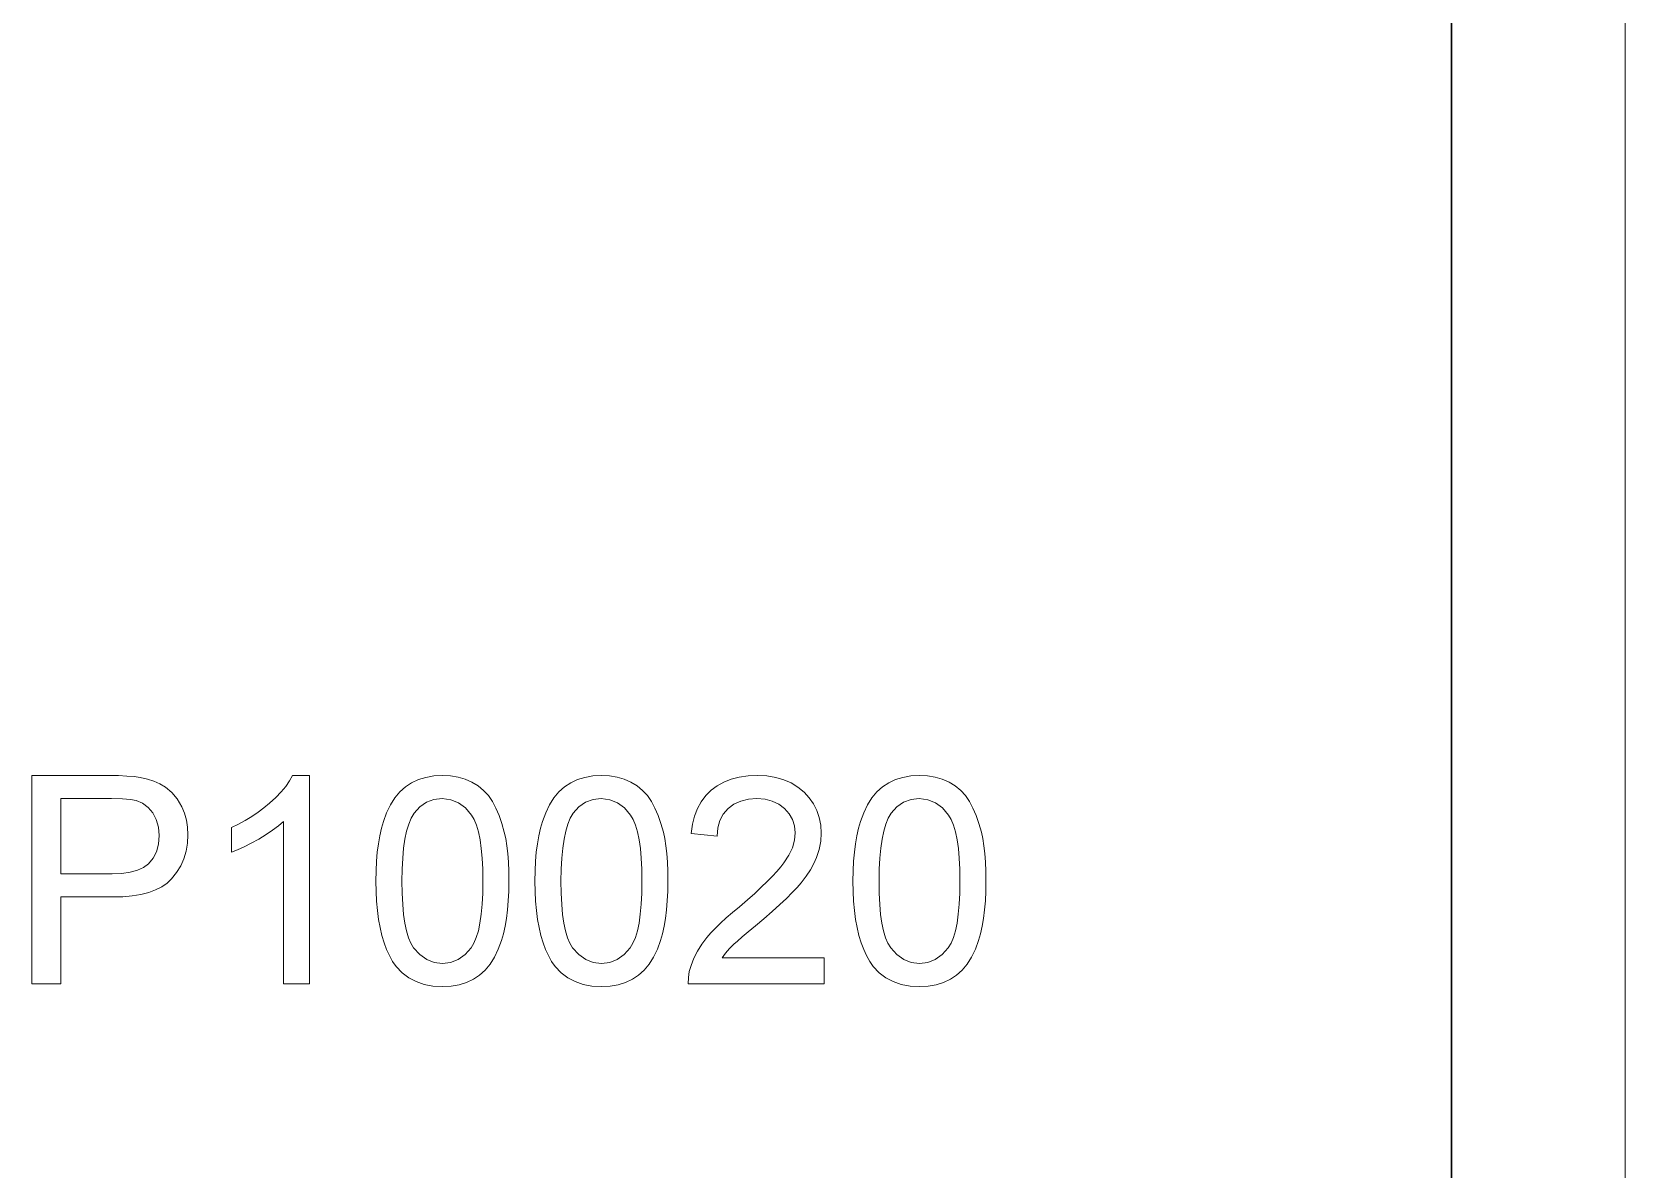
# Model space of a CAD drawing. Extents: x 0 to 297, y 0 to 420.
# Drawn here: x 251.08 to 297, y 40.74 to 73.52 of the extents above; entities that cross this region are included whole.
import ezdxf

# ---------------------------------------------------------------- set-up
doc = ezdxf.new("R2010")
doc.units = 0

msp = doc.modelspace()

# ---------------------------------------------------------------- linework, layer by layer
at = {"color": 7, "lineweight": 13}
msp.add_line((297, 0), (297, 420), dxfattribs=at)
at = {"color": 7, "lineweight": 30}
msp.add_line((292, 5), (292, 415), dxfattribs=at)
at = {"color": 7, "lineweight": 13}
for points in [[(251.078, 46.081), (251.078, 52.081), (253.302, 52.081), (253.579, 52.078), (253.82, 52.067), (254.027, 52.05), (254.2, 52.025), (254.408, 51.981), (254.598, 51.92), (254.771, 51.843), (254.927, 51.749), (255.11, 51.596), (255.267, 51.406), (255.399, 51.18), (255.478, 50.993), (255.534, 50.796), (255.567, 50.59), (255.578, 50.376), (255.565, 50.131), (255.526, 49.9), (255.46, 49.681), (255.369, 49.475), (255.251, 49.282), (255.106, 49.102), (254.977, 48.98), (254.823, 48.874), (254.646, 48.785), (254.445, 48.712), (254.22, 48.655), (253.971, 48.614), (253.699, 48.589), (253.403, 48.581), (251.912, 48.581), (251.912, 46.081)], [(259.078, 46.081), (258.328, 46.081), (258.328, 50.757), (258.183, 50.631), (258.015, 50.504), (257.827, 50.378), (257.618, 50.251), (257.404, 50.133), (257.201, 50.03), (257.009, 49.943), (256.828, 49.872), (256.828, 50.581), (257.034, 50.681), (257.23, 50.788), (257.418, 50.901), (257.597, 51.021), (257.767, 51.149), (257.929, 51.282), (258.106, 51.446), (258.262, 51.608), (258.395, 51.768), (258.506, 51.926), (258.595, 52.081), (259.078, 52.081)], [(260.995, 49.037), (261, 49.331), (261.013, 49.609), (261.035, 49.871), (261.065, 50.117), (261.105, 50.347), (261.153, 50.561), (261.21, 50.759), (261.304, 51.011), (261.415, 51.237), (261.543, 51.436), (261.687, 51.608), (261.847, 51.753), (262.025, 51.871), (262.22, 51.963), (262.433, 52.029), (262.664, 52.068), (262.912, 52.081), (263.142, 52.069), (263.361, 52.033), (263.568, 51.973), (263.763, 51.889), (263.941, 51.782), (264.099, 51.653), (264.236, 51.503), (264.353, 51.332), (264.453, 51.14), (264.544, 50.928), (264.625, 50.697), (264.696, 50.446), (264.737, 50.262), (264.77, 50.057), (264.795, 49.833), (264.814, 49.588), (264.825, 49.322), (264.828, 49.037), (264.824, 48.745), (264.811, 48.469), (264.789, 48.209), (264.759, 47.964), (264.72, 47.735), (264.673, 47.522), (264.616, 47.324), (264.523, 47.072), (264.413, 46.846), (264.286, 46.647), (264.142, 46.474), (263.981, 46.329), (263.803, 46.21), (263.607, 46.117), (263.393, 46.051), (263.161, 46.011), (262.912, 45.998), (262.639, 46.014), (262.386, 46.062), (262.153, 46.142), (261.941, 46.254), (261.749, 46.398), (261.577, 46.574), (261.476, 46.724), (261.385, 46.889), (261.303, 47.069), (261.231, 47.263), (261.168, 47.472), (261.115, 47.696), (261.072, 47.935), (261.038, 48.189), (261.014, 48.457), (261, 48.739)], [(265.578, 49.037), (265.583, 49.331), (265.596, 49.609), (265.618, 49.871), (265.649, 50.117), (265.688, 50.347), (265.736, 50.561), (265.793, 50.759), (265.888, 51.011), (265.998, 51.237), (266.126, 51.436), (266.27, 51.608), (266.431, 51.753), (266.608, 51.871), (266.804, 51.963), (267.017, 52.029), (267.247, 52.068), (267.495, 52.081), (267.726, 52.069), (267.944, 52.033), (268.151, 51.973), (268.346, 51.889), (268.525, 51.782), (268.683, 51.653), (268.82, 51.503), (268.936, 51.332), (269.037, 51.14), (269.128, 50.928), (269.209, 50.697), (269.28, 50.446), (269.32, 50.262), (269.353, 50.057), (269.379, 49.833), (269.397, 49.588), (269.408, 49.322), (269.412, 49.037), (269.407, 48.745), (269.394, 48.469), (269.373, 48.209), (269.342, 47.964), (269.304, 47.735), (269.256, 47.522), (269.2, 47.324), (269.106, 47.072), (268.996, 46.846), (268.869, 46.647), (268.725, 46.474), (268.564, 46.329), (268.386, 46.21), (268.19, 46.117), (267.976, 46.051), (267.745, 46.011), (267.495, 45.998), (267.222, 46.014), (266.969, 46.062), (266.736, 46.142), (266.524, 46.254), (266.332, 46.398), (266.16, 46.574), (266.059, 46.724), (265.968, 46.889), (265.886, 47.069), (265.814, 47.263), (265.752, 47.472), (265.699, 47.696), (265.655, 47.935), (265.622, 48.189), (265.598, 48.457), (265.583, 48.739)], [(273.912, 46.831), (273.912, 46.081), (269.995, 46.081), (270.001, 46.261), (270.028, 46.435), (270.077, 46.606), (270.16, 46.812), (270.264, 47.016), (270.389, 47.216), (270.537, 47.413), (270.651, 47.547), (270.781, 47.686), (270.929, 47.83), (271.093, 47.98), (271.274, 48.136), (271.472, 48.297), (271.702, 48.496), (271.912, 48.684), (272.102, 48.859), (272.272, 49.023), (272.423, 49.176), (272.553, 49.316), (272.664, 49.445), (272.755, 49.562), (272.896, 49.784), (272.998, 50.001), (273.058, 50.216), (273.078, 50.426), (273.059, 50.627), (273.002, 50.81), (272.906, 50.978), (272.772, 51.129), (272.608, 51.254), (272.42, 51.343), (272.21, 51.397), (271.976, 51.415), (271.729, 51.397), (271.508, 51.343), (271.313, 51.253), (271.144, 51.128), (271.008, 50.97), (270.909, 50.785), (270.85, 50.572), (270.828, 50.331), (270.078, 50.415), (270.116, 50.675), (270.176, 50.914), (270.261, 51.132), (270.368, 51.328), (270.499, 51.502), (270.653, 51.655), (270.829, 51.785), (271.023, 51.892), (271.237, 51.975), (271.469, 52.034), (271.721, 52.069), (271.991, 52.081), (272.264, 52.068), (272.518, 52.028), (272.751, 51.962), (272.965, 51.87), (273.16, 51.75), (273.334, 51.605), (273.485, 51.44), (273.609, 51.262), (273.705, 51.071), (273.774, 50.868), (273.815, 50.652), (273.828, 50.424), (273.814, 50.186), (273.769, 49.952), (273.694, 49.72), (273.616, 49.545), (273.516, 49.365), (273.394, 49.181), (273.249, 48.991), (273.133, 48.856), (272.991, 48.706), (272.825, 48.541), (272.633, 48.361), (272.417, 48.165), (272.175, 47.955), (271.931, 47.752), (271.723, 47.577), (271.55, 47.43), (271.414, 47.311), (271.314, 47.22), (271.184, 47.091), (271.07, 46.961), (270.973, 46.831)], [(274.745, 49.037), (274.75, 49.331), (274.763, 49.609), (274.785, 49.871), (274.815, 50.117), (274.855, 50.347), (274.903, 50.561), (274.96, 50.759), (275.054, 51.011), (275.165, 51.237), (275.293, 51.436), (275.437, 51.608), (275.597, 51.753), (275.775, 51.871), (275.97, 51.963), (276.183, 52.029), (276.414, 52.068), (276.662, 52.081), (276.892, 52.069), (277.111, 52.033), (277.318, 51.973), (277.513, 51.889), (277.691, 51.782), (277.849, 51.653), (277.986, 51.503), (278.103, 51.332), (278.203, 51.14), (278.294, 50.928), (278.375, 50.697), (278.446, 50.446), (278.487, 50.262), (278.52, 50.057), (278.545, 49.833), (278.564, 49.588), (278.575, 49.322), (278.578, 49.037), (278.574, 48.745), (278.561, 48.469), (278.539, 48.209), (278.509, 47.964), (278.47, 47.735), (278.423, 47.522), (278.366, 47.324), (278.273, 47.072), (278.163, 46.846), (278.036, 46.647), (277.892, 46.474), (277.731, 46.329), (277.553, 46.21), (277.357, 46.117), (277.143, 46.051), (276.911, 46.011), (276.662, 45.998), (276.389, 46.014), (276.136, 46.062), (275.903, 46.142), (275.691, 46.254), (275.499, 46.398), (275.327, 46.574), (275.226, 46.724), (275.135, 46.889), (275.053, 47.069), (274.981, 47.263), (274.918, 47.472), (274.865, 47.696), (274.822, 47.935), (274.788, 48.189), (274.764, 48.457), (274.75, 48.739)], [(251.912, 49.248), (253.394, 49.248), (253.67, 49.26), (253.913, 49.294), (254.122, 49.352), (254.296, 49.433), (254.437, 49.538), (254.572, 49.697), (254.668, 49.886), (254.726, 50.104), (254.745, 50.352), (254.725, 50.593), (254.664, 50.81), (254.563, 51.003), (254.43, 51.163), (254.27, 51.283), (254.085, 51.361), (253.921, 51.391), (253.686, 51.409), (253.378, 51.415), (251.912, 51.415)], [(261.745, 49.04), (261.75, 48.688), (261.766, 48.368), (261.792, 48.08), (261.829, 47.824), (261.877, 47.6), (261.934, 47.407), (262.003, 47.246), (262.082, 47.117), (262.26, 46.919), (262.458, 46.778), (262.675, 46.693), (262.912, 46.665), (263.149, 46.693), (263.366, 46.778), (263.564, 46.92), (263.742, 47.119), (263.821, 47.248), (263.889, 47.41), (263.947, 47.602), (263.994, 47.826), (264.031, 48.082), (264.057, 48.37), (264.073, 48.689), (264.078, 49.04), (264.073, 49.383), (264.058, 49.696), (264.033, 49.979), (263.997, 50.232), (263.951, 50.455), (263.895, 50.648), (263.829, 50.81), (263.752, 50.943), (263.577, 51.15), (263.377, 51.297), (263.153, 51.385), (262.904, 51.415), (262.668, 51.389), (262.455, 51.311), (262.263, 51.181), (262.094, 50.999), (262.012, 50.852), (261.941, 50.678), (261.881, 50.475), (261.832, 50.244), (261.794, 49.985), (261.767, 49.698), (261.751, 49.383)], [(266.328, 49.04), (266.334, 48.688), (266.35, 48.368), (266.376, 48.08), (266.413, 47.824), (266.46, 47.6), (266.518, 47.407), (266.586, 47.246), (266.665, 47.117), (266.843, 46.919), (267.041, 46.778), (267.258, 46.693), (267.495, 46.665), (267.732, 46.693), (267.949, 46.778), (268.147, 46.92), (268.325, 47.119), (268.404, 47.248), (268.472, 47.41), (268.53, 47.602), (268.578, 47.826), (268.614, 48.082), (268.641, 48.37), (268.657, 48.689), (268.662, 49.04), (268.657, 49.383), (268.641, 49.696), (268.616, 49.979), (268.58, 50.232), (268.534, 50.455), (268.478, 50.648), (268.412, 50.81), (268.336, 50.943), (268.16, 51.15), (267.96, 51.297), (267.736, 51.385), (267.487, 51.415), (267.252, 51.389), (267.038, 51.311), (266.847, 51.181), (266.677, 50.999), (266.596, 50.852), (266.525, 50.678), (266.465, 50.475), (266.416, 50.244), (266.378, 49.985), (266.35, 49.698), (266.334, 49.383)], [(275.495, 49.04), (275.5, 48.688), (275.516, 48.368), (275.542, 48.08), (275.579, 47.824), (275.627, 47.6), (275.684, 47.407), (275.753, 47.246), (275.832, 47.117), (276.01, 46.919), (276.208, 46.778), (276.425, 46.693), (276.662, 46.665), (276.899, 46.693), (277.116, 46.778), (277.314, 46.92), (277.492, 47.119), (277.571, 47.248), (277.639, 47.41), (277.697, 47.602), (277.744, 47.826), (277.781, 48.082), (277.807, 48.37), (277.823, 48.689), (277.828, 49.04), (277.823, 49.383), (277.808, 49.696), (277.783, 49.979), (277.747, 50.232), (277.701, 50.455), (277.645, 50.648), (277.579, 50.81), (277.502, 50.943), (277.327, 51.15), (277.127, 51.297), (276.903, 51.385), (276.654, 51.415), (276.418, 51.389), (276.205, 51.311), (276.013, 51.181), (275.844, 50.999), (275.762, 50.852), (275.691, 50.678), (275.631, 50.475), (275.582, 50.244), (275.544, 49.985), (275.517, 49.698), (275.501, 49.383)]]:
    msp.add_lwpolyline(points, close=True, dxfattribs=at)

doc.saveas('drawing.dxf')
